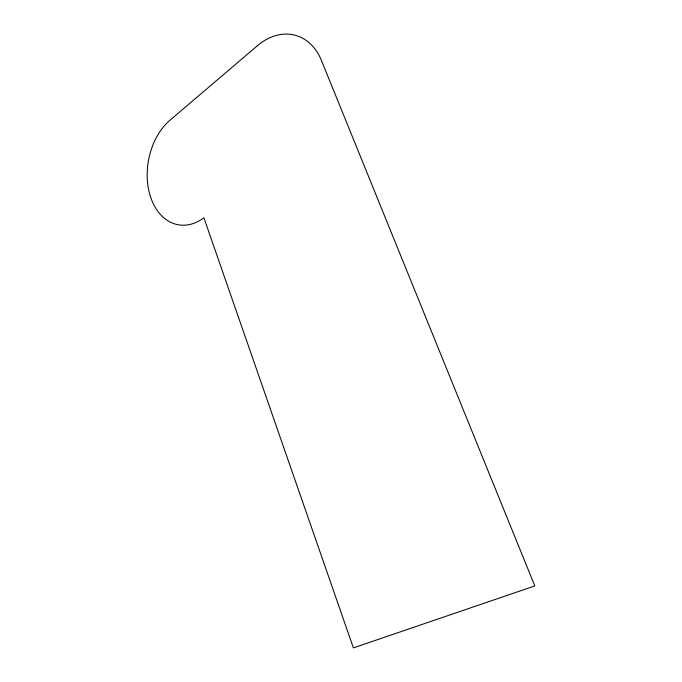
<?xml version="1.0" encoding="UTF-8"?>
<svg xmlns="http://www.w3.org/2000/svg" width="682" height="682" viewBox="0 0 682 682"><rect width="100%" height="100%" fill="white"/><g stroke="black" fill="none" stroke-linecap="round" stroke-linejoin="round"><path stroke-width="1.02" d="M257.336 45.796L169.98 120.211A57.569 40.349 -80.3 0 0 150.858 197.789A57.569 40.349 -80.3 0 0 203.892 217.788L353.387 647.9L534.799 585.932L321.469 60.528A62.889 46.129 -74.4 0 0 257.336 45.796"/></g></svg>
